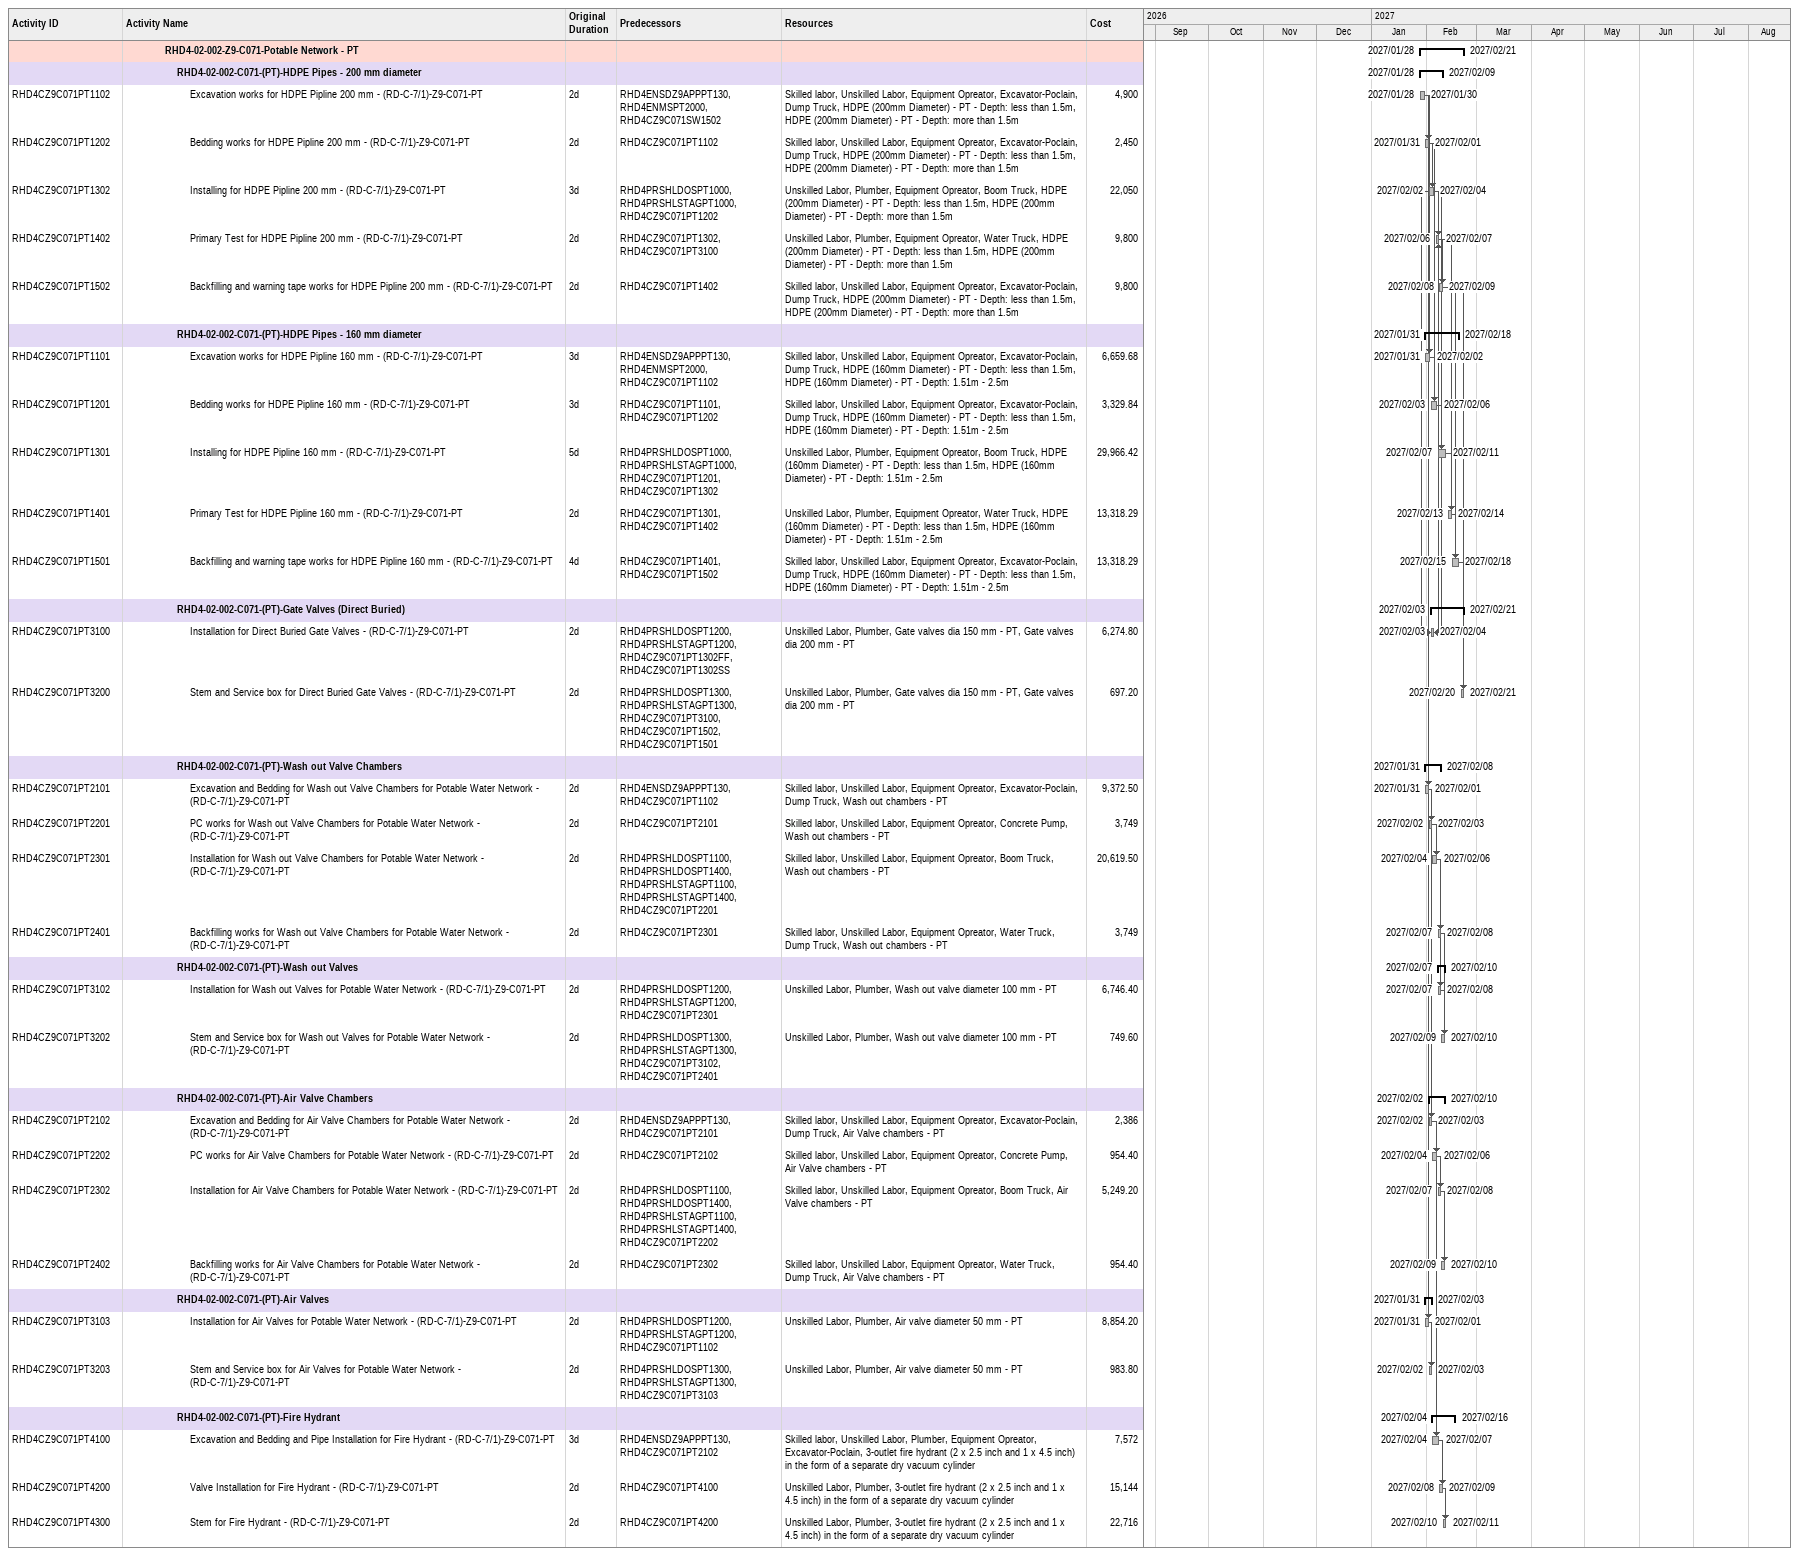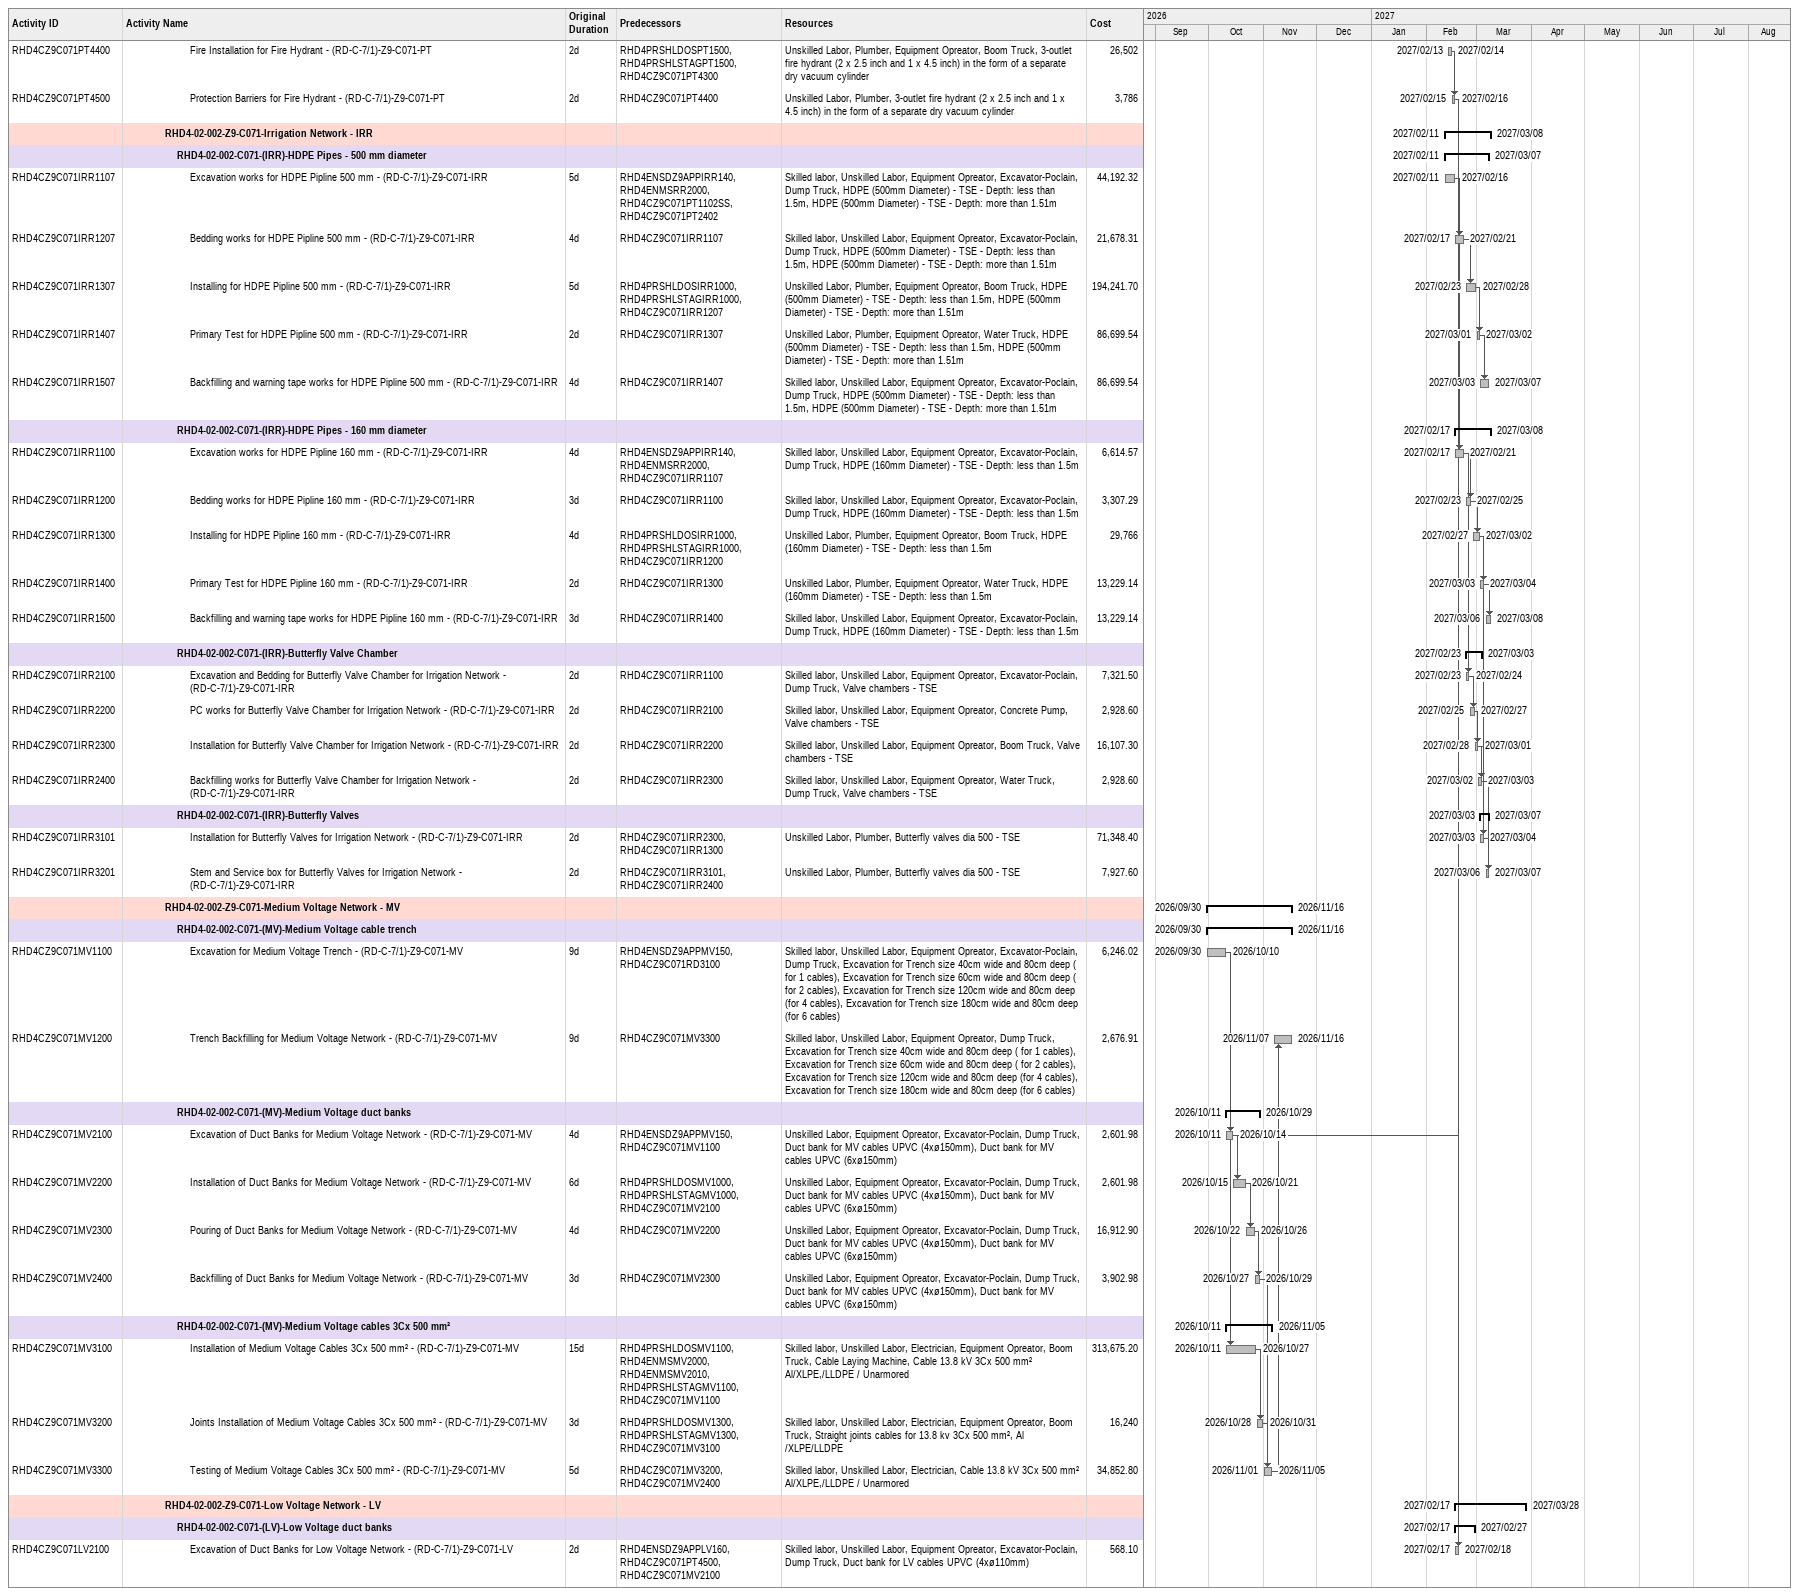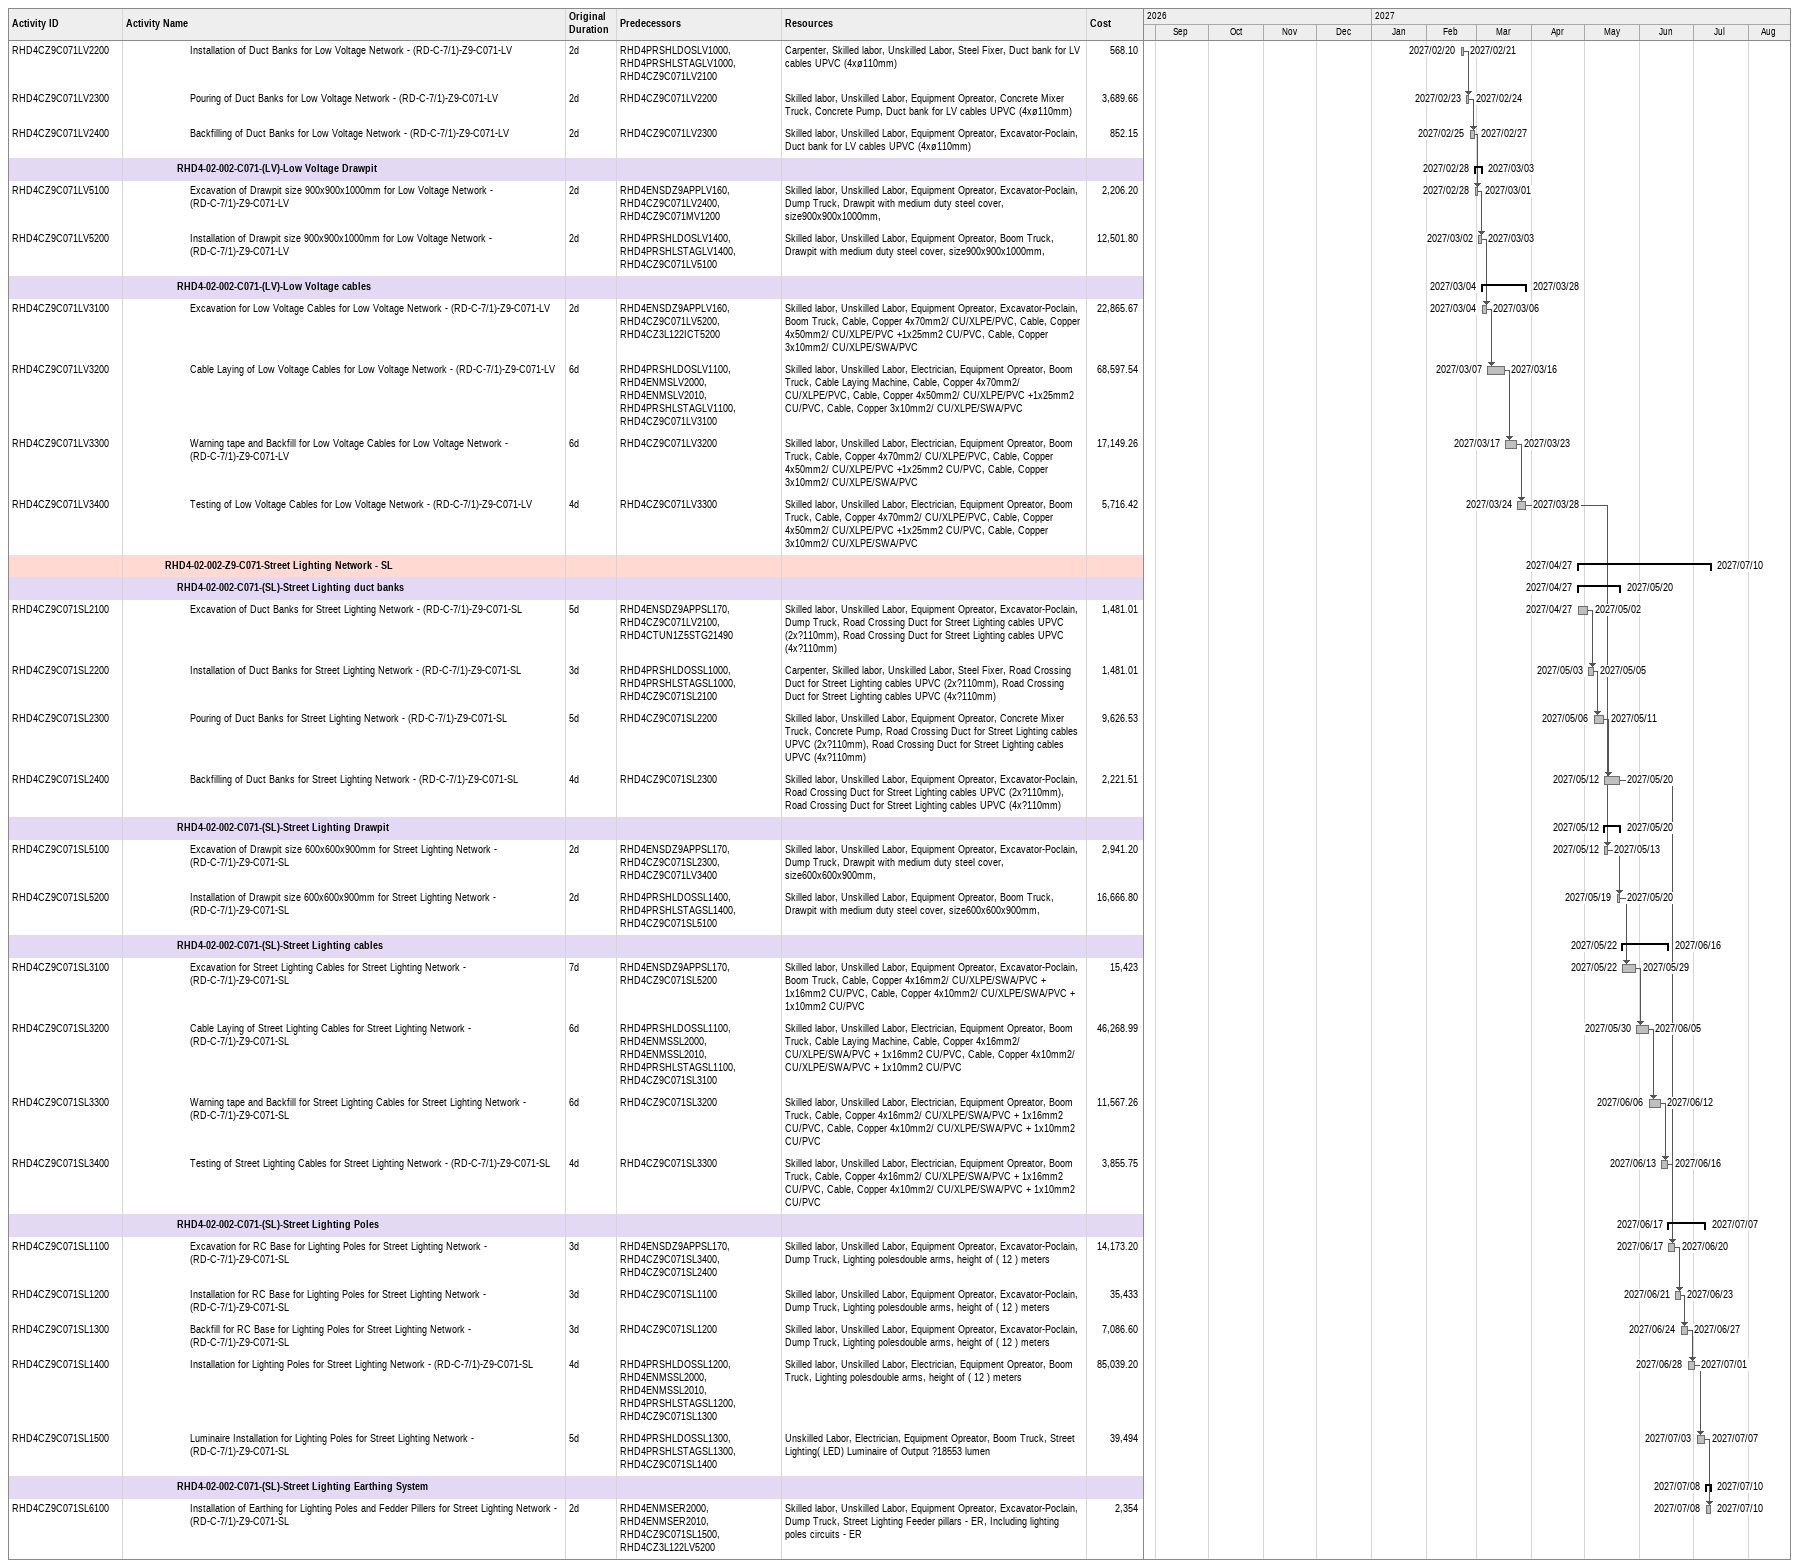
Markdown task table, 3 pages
| ID | Level | Task | Original duration | Start | Finish | Predecessors | Resources | Cost |
|---|---|---|---|---|---|---|---|---|
|  | 4 | **RHD4-02-002-Z9-C071-Potable Network - PT** |  | 2027-01-28 | 2027-02-21 |  |  |  |
|  | 5 | **RHD4-02-002-C071-(PT)-HDPE Pipes - 200 mm diameter** |  | 2027-01-28 | 2027-02-09 |  |  |  |
| RHD4CZ9C071PT1102 | 6 | Excavation works for HDPE Pipline 200 mm - (RD-C-7/1)-Z9-C071-PT | 2d | 2027-01-28 | 2027-01-30 | RHD4ENSDZ9APPPT130, RHD4ENMSPT2000, RHD4CZ9C071SW1502 | Skilled labor, Unskilled Labor, Equipment Opreator, Excavator-Poclain, Dump Truck, HDPE (200mm Diameter) - PT - Depth: less than 1.5m, HDPE (200mm Diameter) - PT - Depth: more than 1.5m | 4900 |
| RHD4CZ9C071PT1202 | 6 | Bedding works for HDPE Pipline 200 mm - (RD-C-7/1)-Z9-C071-PT | 2d | 2027-01-31 | 2027-02-01 | RHD4CZ9C071PT1102 | Skilled labor, Unskilled Labor, Equipment Opreator, Excavator-Poclain, Dump Truck, HDPE (200mm Diameter) - PT - Depth: less than 1.5m, HDPE (200mm Diameter) - PT - Depth: more than 1.5m | 2450 |
| RHD4CZ9C071PT1302 | 6 | Installing for HDPE Pipline 200 mm - (RD-C-7/1)-Z9-C071-PT | 3d | 2027-02-02 | 2027-02-04 | RHD4PRSHLDOSPT1000, RHD4PRSHLSTAGPT1000, RHD4CZ9C071PT1202 | Unskilled Labor, Plumber, Equipment Opreator, Boom Truck, HDPE (200mm Diameter) - PT - Depth: less than 1.5m, HDPE (200mm Diameter) - PT - Depth: more than 1.5m | 22050 |
| RHD4CZ9C071PT1402 | 6 | Primary Test for HDPE Pipline 200 mm - (RD-C-7/1)-Z9-C071-PT | 2d | 2027-02-06 | 2027-02-07 | RHD4CZ9C071PT1302, RHD4CZ9C071PT3100 | Unskilled Labor, Plumber, Equipment Opreator, Water Truck, HDPE (200mm Diameter) - PT - Depth: less than 1.5m, HDPE (200mm Diameter) - PT - Depth: more than 1.5m | 9800 |
| RHD4CZ9C071PT1502 | 6 | Backfilling and warning tape works for HDPE Pipline 200 mm - (RD-C-7/1)-Z9-C071-PT | 2d | 2027-02-08 | 2027-02-09 | RHD4CZ9C071PT1402 | Skilled labor, Unskilled Labor, Equipment Opreator, Excavator-Poclain, Dump Truck, HDPE (200mm Diameter) - PT - Depth: less than 1.5m, HDPE (200mm Diameter) - PT - Depth: more than 1.5m | 9800 |
|  | 5 | **RHD4-02-002-C071-(PT)-HDPE Pipes - 160 mm diameter** |  | 2027-01-31 | 2027-02-18 |  |  |  |
| RHD4CZ9C071PT1101 | 6 | Excavation works for HDPE Pipline 160 mm - (RD-C-7/1)-Z9-C071-PT | 3d | 2027-01-31 | 2027-02-02 | RHD4ENSDZ9APPPT130, RHD4ENMSPT2000, RHD4CZ9C071PT1102 | Skilled labor, Unskilled Labor, Equipment Opreator, Excavator-Poclain, Dump Truck, HDPE (160mm Diameter) - PT - Depth: less than 1.5m, HDPE (160mm Diameter) - PT - Depth: 1.51m - 2.5m | 6659.68 |
| RHD4CZ9C071PT1201 | 6 | Bedding works for HDPE Pipline 160 mm - (RD-C-7/1)-Z9-C071-PT | 3d | 2027-02-03 | 2027-02-06 | RHD4CZ9C071PT1101, RHD4CZ9C071PT1202 | Skilled labor, Unskilled Labor, Equipment Opreator, Excavator-Poclain, Dump Truck, HDPE (160mm Diameter) - PT - Depth: less than 1.5m, HDPE (160mm Diameter) - PT - Depth: 1.51m - 2.5m | 3329.84 |
| RHD4CZ9C071PT1301 | 6 | Installing for HDPE Pipline 160 mm - (RD-C-7/1)-Z9-C071-PT | 5d | 2027-02-07 | 2027-02-11 | RHD4PRSHLDOSPT1000, RHD4PRSHLSTAGPT1000, RHD4CZ9C071PT1201, RHD4CZ9C071PT1302 | Unskilled Labor, Plumber, Equipment Opreator, Boom Truck, HDPE (160mm Diameter) - PT - Depth: less than 1.5m, HDPE (160mm Diameter) - PT - Depth: 1.51m - 2.5m | 29966.42 |
| RHD4CZ9C071PT1401 | 6 | Primary Test for HDPE Pipline 160 mm - (RD-C-7/1)-Z9-C071-PT | 2d | 2027-02-13 | 2027-02-14 | RHD4CZ9C071PT1301, RHD4CZ9C071PT1402 | Unskilled Labor, Plumber, Equipment Opreator, Water Truck, HDPE (160mm Diameter) - PT - Depth: less than 1.5m, HDPE (160mm Diameter) - PT - Depth: 1.51m - 2.5m | 13318.29 |
| RHD4CZ9C071PT1501 | 6 | Backfilling and warning tape works for HDPE Pipline 160 mm - (RD-C-7/1)-Z9-C071-PT | 4d | 2027-02-15 | 2027-02-18 | RHD4CZ9C071PT1401, RHD4CZ9C071PT1502 | Skilled labor, Unskilled Labor, Equipment Opreator, Excavator-Poclain, Dump Truck, HDPE (160mm Diameter) - PT - Depth: less than 1.5m, HDPE (160mm Diameter) - PT - Depth: 1.51m - 2.5m | 13318.29 |
|  | 5 | **RHD4-02-002-C071-(PT)-Gate Valves (Direct Buried)** |  | 2027-02-03 | 2027-02-21 |  |  |  |
| RHD4CZ9C071PT3100 | 6 | Installation for Direct Buried Gate Valves - (RD-C-7/1)-Z9-C071-PT | 2d | 2027-02-03 | 2027-02-04 | RHD4PRSHLDOSPT1200, RHD4PRSHLSTAGPT1200, RHD4CZ9C071PT1302FF, RHD4CZ9C071PT1302SS | Unskilled Labor, Plumber, Gate valves dia 150 mm - PT, Gate valves dia 200 mm - PT | 6274.80 |
| RHD4CZ9C071PT3200 | 6 | Stem and Service box for Direct Buried Gate Valves - (RD-C-7/1)-Z9-C071-PT | 2d | 2027-02-20 | 2027-02-21 | RHD4PRSHLDOSPT1300, RHD4PRSHLSTAGPT1300, RHD4CZ9C071PT3100, RHD4CZ9C071PT1502, RHD4CZ9C071PT1501 | Unskilled Labor, Plumber, Gate valves dia 150 mm - PT, Gate valves dia 200 mm - PT | 697.20 |
|  | 5 | **RHD4-02-002-C071-(PT)-Wash out Valve Chambers** |  | 2027-01-31 | 2027-02-08 |  |  |  |
| RHD4CZ9C071PT2101 | 6 | Excavation and Bedding for Wash out Valve Chambers for Potable Water Network - (RD-C-7/1)-Z9-C071-PT | 2d | 2027-01-31 | 2027-02-01 | RHD4ENSDZ9APPPT130, RHD4CZ9C071PT1102 | Skilled labor, Unskilled Labor, Equipment Opreator, Excavator-Poclain, Dump Truck, Wash out chambers - PT | 9372.50 |
| RHD4CZ9C071PT2201 | 6 | PC works for Wash out Valve Chambers for Potable Water Network - (RD-C-7/1)-Z9-C071-PT | 2d | 2027-02-02 | 2027-02-03 | RHD4CZ9C071PT2101 | Skilled labor, Unskilled Labor, Equipment Opreator, Concrete Pump, Wash out chambers - PT | 3749 |
| RHD4CZ9C071PT2301 | 6 | Installation for Wash out Valve Chambers for Potable Water Network - (RD-C-7/1)-Z9-C071-PT | 2d | 2027-02-04 | 2027-02-06 | RHD4PRSHLDOSPT1100, RHD4PRSHLDOSPT1400, RHD4PRSHLSTAGPT1100, RHD4PRSHLSTAGPT1400, RHD4CZ9C071PT2201 | Skilled labor, Unskilled Labor, Equipment Opreator, Boom Truck, Wash out chambers - PT | 20619.50 |
| RHD4CZ9C071PT2401 | 6 | Backfilling works for Wash out Valve Chambers for Potable Water Network - (RD-C-7/1)-Z9-C071-PT | 2d | 2027-02-07 | 2027-02-08 | RHD4CZ9C071PT2301 | Skilled labor, Unskilled Labor, Equipment Opreator, Water Truck, Dump Truck, Wash out chambers - PT | 3749 |
|  | 5 | **RHD4-02-002-C071-(PT)-Wash out Valves** |  | 2027-02-07 | 2027-02-10 |  |  |  |
| RHD4CZ9C071PT3102 | 6 | Installation for Wash out Valves for Potable Water Network - (RD-C-7/1)-Z9-C071-PT | 2d | 2027-02-07 | 2027-02-08 | RHD4PRSHLDOSPT1200, RHD4PRSHLSTAGPT1200, RHD4CZ9C071PT2301 | Unskilled Labor, Plumber, Wash out valve diameter 100 mm - PT | 6746.40 |
| RHD4CZ9C071PT3202 | 6 | Stem and Service box for Wash out Valves for Potable Water Network - (RD-C-7/1)-Z9-C071-PT | 2d | 2027-02-09 | 2027-02-10 | RHD4PRSHLDOSPT1300, RHD4PRSHLSTAGPT1300, RHD4CZ9C071PT3102, RHD4CZ9C071PT2401 | Unskilled Labor, Plumber, Wash out valve diameter 100 mm - PT | 749.60 |
|  | 5 | **RHD4-02-002-C071-(PT)-Air Valve Chambers** |  | 2027-02-02 | 2027-02-10 |  |  |  |
| RHD4CZ9C071PT2102 | 6 | Excavation and Bedding for Air Valve Chambers for Potable Water Network - (RD-C-7/1)-Z9-C071-PT | 2d | 2027-02-02 | 2027-02-03 | RHD4ENSDZ9APPPT130, RHD4CZ9C071PT2101 | Skilled labor, Unskilled Labor, Equipment Opreator, Excavator-Poclain, Dump Truck, Air Valve chambers - PT | 2386 |
| RHD4CZ9C071PT2202 | 6 | PC works for Air Valve Chambers for Potable Water Network - (RD-C-7/1)-Z9-C071-PT | 2d | 2027-02-04 | 2027-02-06 | RHD4CZ9C071PT2102 | Skilled labor, Unskilled Labor, Equipment Opreator, Concrete Pump, Air Valve chambers - PT | 954.40 |
| RHD4CZ9C071PT2302 | 6 | Installation for Air Valve Chambers for Potable Water Network - (RD-C-7/1)-Z9-C071-PT | 2d | 2027-02-07 | 2027-02-08 | RHD4PRSHLDOSPT1100, RHD4PRSHLDOSPT1400, RHD4PRSHLSTAGPT1100, RHD4PRSHLSTAGPT1400, RHD4CZ9C071PT2202 | Skilled labor, Unskilled Labor, Equipment Opreator, Boom Truck, Air Valve chambers - PT | 5249.20 |
| RHD4CZ9C071PT2402 | 6 | Backfilling works for Air Valve Chambers for Potable Water Network - (RD-C-7/1)-Z9-C071-PT | 2d | 2027-02-09 | 2027-02-10 | RHD4CZ9C071PT2302 | Skilled labor, Unskilled Labor, Equipment Opreator, Water Truck, Dump Truck, Air Valve chambers - PT | 954.40 |
|  | 5 | **RHD4-02-002-C071-(PT)-Air Valves** |  | 2027-01-31 | 2027-02-03 |  |  |  |
| RHD4CZ9C071PT3103 | 6 | Installation for Air Valves for Potable Water Network - (RD-C-7/1)-Z9-C071-PT | 2d | 2027-01-31 | 2027-02-01 | RHD4PRSHLDOSPT1200, RHD4PRSHLSTAGPT1200, RHD4CZ9C071PT1102 | Unskilled Labor, Plumber, Air valve diameter 50 mm - PT | 8854.20 |
| RHD4CZ9C071PT3203 | 6 | Stem and Service box for Air Valves for Potable Water Network - (RD-C-7/1)-Z9-C071-PT | 2d | 2027-02-02 | 2027-02-03 | RHD4PRSHLDOSPT1300, RHD4PRSHLSTAGPT1300, RHD4CZ9C071PT3103 | Unskilled Labor, Plumber, Air valve diameter 50 mm - PT | 983.80 |
|  | 5 | **RHD4-02-002-C071-(PT)-Fire Hydrant** |  | 2027-02-04 | 2027-02-16 |  |  |  |
| RHD4CZ9C071PT4100 | 6 | Excavation and Bedding and Pipe Installation for Fire Hydrant - (RD-C-7/1)-Z9-C071-PT | 3d | 2027-02-04 | 2027-02-07 | RHD4ENSDZ9APPPT130, RHD4CZ9C071PT2102 | Skilled labor, Unskilled Labor, Plumber, Equipment Opreator, Excavator-Poclain, 3-outlet fire hydrant (2 x 2.5 inch and 1 x 4.5 inch) in the form of a separate dry vacuum cylinder | 7572 |
| RHD4CZ9C071PT4200 | 6 | Valve Installation for Fire Hydrant - (RD-C-7/1)-Z9-C071-PT | 2d | 2027-02-08 | 2027-02-09 | RHD4CZ9C071PT4100 | Unskilled Labor, Plumber, 3-outlet fire hydrant (2 x 2.5 inch and 1 x 4.5 inch) in the form of a separate dry vacuum cylinder | 15144 |
| RHD4CZ9C071PT4300 | 6 | Stem for Fire Hydrant - (RD-C-7/1)-Z9-C071-PT | 2d | 2027-02-10 | 2027-02-11 | RHD4CZ9C071PT4200 | Unskilled Labor, Plumber, 3-outlet fire hydrant (2 x 2.5 inch and 1 x 4.5 inch) in the form of a separate dry vacuum cylinder | 22716 |
| RHD4CZ9C071PT4400 | 6 | Fire Installation for Fire Hydrant - (RD-C-7/1)-Z9-C071-PT | 2d | 2027-02-13 | 2027-02-14 | RHD4PRSHLDOSPT1500, RHD4PRSHLSTAGPT1500, RHD4CZ9C071PT4300 | Unskilled Labor, Plumber, Equipment Opreator, Boom Truck, 3-outlet fire hydrant (2 x 2.5 inch and 1 x 4.5 inch) in the form of a separate dry vacuum cylinder | 26502 |
| RHD4CZ9C071PT4500 | 6 | Protection Barriers for Fire Hydrant - (RD-C-7/1)-Z9-C071-PT | 2d | 2027-02-15 | 2027-02-16 | RHD4CZ9C071PT4400 | Unskilled Labor, Plumber, 3-outlet fire hydrant (2 x 2.5 inch and 1 x 4.5 inch) in the form of a separate dry vacuum cylinder | 3786 |
|  | 4 | **RHD4-02-002-Z9-C071-Irrigation Network - IRR** |  | 2027-02-11 | 2027-03-08 |  |  |  |
|  | 5 | **RHD4-02-002-C071-(IRR)-HDPE Pipes - 500 mm diameter** |  | 2027-02-11 | 2027-03-07 |  |  |  |
| RHD4CZ9C071IRR1107 | 6 | Excavation works for HDPE Pipline 500 mm - (RD-C-7/1)-Z9-C071-IRR | 5d | 2027-02-11 | 2027-02-16 | RHD4ENSDZ9APPIRR140, RHD4ENMSRR2000, RHD4CZ9C071PT1102SS, RHD4CZ9C071PT2402 | Skilled labor, Unskilled Labor, Equipment Opreator, Excavator-Poclain, Dump Truck, HDPE (500mm Diameter) - TSE - Depth: less than 1.5m, HDPE (500mm Diameter) - TSE - Depth: more than 1.51m | 44192.32 |
| RHD4CZ9C071IRR1207 | 6 | Bedding works for HDPE Pipline 500 mm - (RD-C-7/1)-Z9-C071-IRR | 4d | 2027-02-17 | 2027-02-21 | RHD4CZ9C071IRR1107 | Skilled labor, Unskilled Labor, Equipment Opreator, Excavator-Poclain, Dump Truck, HDPE (500mm Diameter) - TSE - Depth: less than 1.5m, HDPE (500mm Diameter) - TSE - Depth: more than 1.51m | 21678.31 |
| RHD4CZ9C071IRR1307 | 6 | Installing for HDPE Pipline 500 mm - (RD-C-7/1)-Z9-C071-IRR | 5d | 2027-02-23 | 2027-02-28 | RHD4PRSHLDOSIRR1000, RHD4PRSHLSTAGIRR1000, RHD4CZ9C071IRR1207 | Unskilled Labor, Plumber, Equipment Opreator, Boom Truck, HDPE (500mm Diameter) - TSE - Depth: less than 1.5m, HDPE (500mm Diameter) - TSE - Depth: more than 1.51m | 194241.70 |
| RHD4CZ9C071IRR1407 | 6 | Primary Test for HDPE Pipline 500 mm - (RD-C-7/1)-Z9-C071-IRR | 2d | 2027-03-01 | 2027-03-02 | RHD4CZ9C071IRR1307 | Unskilled Labor, Plumber, Equipment Opreator, Water Truck, HDPE (500mm Diameter) - TSE - Depth: less than 1.5m, HDPE (500mm Diameter) - TSE - Depth: more than 1.51m | 86699.54 |
| RHD4CZ9C071IRR1507 | 6 | Backfilling and warning tape works for HDPE Pipline 500 mm - (RD-C-7/1)-Z9-C071-IRR | 4d | 2027-03-03 | 2027-03-07 | RHD4CZ9C071IRR1407 | Skilled labor, Unskilled Labor, Equipment Opreator, Excavator-Poclain, Dump Truck, HDPE (500mm Diameter) - TSE - Depth: less than 1.5m, HDPE (500mm Diameter) - TSE - Depth: more than 1.51m | 86699.54 |
|  | 5 | **RHD4-02-002-C071-(IRR)-HDPE Pipes - 160 mm diameter** |  | 2027-02-17 | 2027-03-08 |  |  |  |
| RHD4CZ9C071IRR1100 | 6 | Excavation works for HDPE Pipline 160 mm - (RD-C-7/1)-Z9-C071-IRR | 4d | 2027-02-17 | 2027-02-21 | RHD4ENSDZ9APPIRR140, RHD4ENMSRR2000, RHD4CZ9C071IRR1107 | Skilled labor, Unskilled Labor, Equipment Opreator, Excavator-Poclain, Dump Truck, HDPE (160mm Diameter) - TSE - Depth: less than 1.5m | 6614.57 |
| RHD4CZ9C071IRR1200 | 6 | Bedding works for HDPE Pipline 160 mm - (RD-C-7/1)-Z9-C071-IRR | 3d | 2027-02-23 | 2027-02-25 | RHD4CZ9C071IRR1100 | Skilled labor, Unskilled Labor, Equipment Opreator, Excavator-Poclain, Dump Truck, HDPE (160mm Diameter) - TSE - Depth: less than 1.5m | 3307.29 |
| RHD4CZ9C071IRR1300 | 6 | Installing for HDPE Pipline 160 mm - (RD-C-7/1)-Z9-C071-IRR | 4d | 2027-02-27 | 2027-03-02 | RHD4PRSHLDOSIRR1000, RHD4PRSHLSTAGIRR1000, RHD4CZ9C071IRR1200 | Unskilled Labor, Plumber, Equipment Opreator, Boom Truck, HDPE (160mm Diameter) - TSE - Depth: less than 1.5m | 29766 |
| RHD4CZ9C071IRR1400 | 6 | Primary Test for HDPE Pipline 160 mm - (RD-C-7/1)-Z9-C071-IRR | 2d | 2027-03-03 | 2027-03-04 | RHD4CZ9C071IRR1300 | Unskilled Labor, Plumber, Equipment Opreator, Water Truck, HDPE (160mm Diameter) - TSE - Depth: less than 1.5m | 13229.14 |
| RHD4CZ9C071IRR1500 | 6 | Backfilling and warning tape works for HDPE Pipline 160 mm - (RD-C-7/1)-Z9-C071-IRR | 3d | 2027-03-06 | 2027-03-08 | RHD4CZ9C071IRR1400 | Skilled labor, Unskilled Labor, Equipment Opreator, Excavator-Poclain, Dump Truck, HDPE (160mm Diameter) - TSE - Depth: less than 1.5m | 13229.14 |
|  | 5 | **RHD4-02-002-C071-(IRR)-Butterfly Valve Chamber** |  | 2027-02-23 | 2027-03-03 |  |  |  |
| RHD4CZ9C071IRR2100 | 6 | Excavation and Bedding for Butterfly Valve Chamber for Irrigation Network - (RD-C-7/1)-Z9-C071-IRR | 2d | 2027-02-23 | 2027-02-24 | RHD4CZ9C071IRR1100 | Skilled labor, Unskilled Labor, Equipment Opreator, Excavator-Poclain, Dump Truck, Valve chambers - TSE | 7321.50 |
| RHD4CZ9C071IRR2200 | 6 | PC works for Butterfly Valve Chamber for Irrigation Network - (RD-C-7/1)-Z9-C071-IRR | 2d | 2027-02-25 | 2027-02-27 | RHD4CZ9C071IRR2100 | Skilled labor, Unskilled Labor, Equipment Opreator, Concrete Pump, Valve chambers - TSE | 2928.60 |
| RHD4CZ9C071IRR2300 | 6 | Installation for Butterfly Valve Chamber for Irrigation Network - (RD-C-7/1)-Z9-C071-IRR | 2d | 2027-02-28 | 2027-03-01 | RHD4CZ9C071IRR2200 | Skilled labor, Unskilled Labor, Equipment Opreator, Boom Truck, Valve chambers - TSE | 16107.30 |
| RHD4CZ9C071IRR2400 | 6 | Backfilling works for Butterfly Valve Chamber for Irrigation Network - (RD-C-7/1)-Z9-C071-IRR | 2d | 2027-03-02 | 2027-03-03 | RHD4CZ9C071IRR2300 | Skilled labor, Unskilled Labor, Equipment Opreator, Water Truck, Dump Truck, Valve chambers - TSE | 2928.60 |
|  | 5 | **RHD4-02-002-C071-(IRR)-Butterfly Valves** |  | 2027-03-03 | 2027-03-07 |  |  |  |
| RHD4CZ9C071IRR3101 | 6 | Installation for Butterfly Valves for Irrigation Network - (RD-C-7/1)-Z9-C071-IRR | 2d | 2027-03-03 | 2027-03-04 | RHD4CZ9C071IRR2300, RHD4CZ9C071IRR1300 | Unskilled Labor, Plumber, Butterfly valves dia 500 - TSE | 71348.40 |
| RHD4CZ9C071IRR3201 | 6 | Stem and Service box for Butterfly Valves for Irrigation Network - (RD-C-7/1)-Z9-C071-IRR | 2d | 2027-03-06 | 2027-03-07 | RHD4CZ9C071IRR3101, RHD4CZ9C071IRR2400 | Unskilled Labor, Plumber, Butterfly valves dia 500 - TSE | 7927.60 |
|  | 4 | **RHD4-02-002-Z9-C071-Medium Voltage Network - MV** |  | 2026-09-30 | 2026-11-16 |  |  |  |
|  | 5 | **RHD4-02-002-C071-(MV)-Medium Voltage cable trench** |  | 2026-09-30 | 2026-11-16 |  |  |  |
| RHD4CZ9C071MV1100 | 6 | Excavation for Medium Voltage Trench - (RD-C-7/1)-Z9-C071-MV | 9d | 2026-09-30 | 2026-10-10 | RHD4ENSDZ9APPMV150, RHD4CZ9C071RD3100 | Skilled labor, Unskilled Labor, Equipment Opreator, Excavator-Poclain, Dump Truck, Excavation for Trench size 40cm wide and 80cm deep ( for 1 cables), Excavation for Trench size 60cm wide and 80cm deep ( for 2 cables), Excavation for Trench size 120cm wide and 80cm deep (for 4 cables), Excavation for Trench size 180cm wide and 80cm deep (for 6 cables) | 6246.02 |
| RHD4CZ9C071MV1200 | 6 | Trench Backfilling for Medium Voltage Network - (RD-C-7/1)-Z9-C071-MV | 9d | 2026-11-07 | 2026-11-16 | RHD4CZ9C071MV3300 | Skilled labor, Unskilled Labor, Equipment Opreator, Dump Truck, Excavation for Trench size 40cm wide and 80cm deep ( for 1 cables), Excavation for Trench size 60cm wide and 80cm deep ( for 2 cables), Excavation for Trench size 120cm wide and 80cm deep (for 4 cables), Excavation for Trench size 180cm wide and 80cm deep (for 6 cables) | 2676.91 |
|  | 5 | **RHD4-02-002-C071-(MV)-Medium Voltage duct banks** |  | 2026-10-11 | 2026-10-29 |  |  |  |
| RHD4CZ9C071MV2100 | 6 | Excavation of Duct Banks for Medium Voltage Network - (RD-C-7/1)-Z9-C071-MV | 4d | 2026-10-11 | 2026-10-14 | RHD4ENSDZ9APPMV150, RHD4CZ9C071MV1100 | Unskilled Labor, Equipment Opreator, Excavator-Poclain, Dump Truck, Duct bank for MV cables UPVC (4xø150mm), Duct bank for MV cables UPVC (6xø150mm) | 2601.98 |
| RHD4CZ9C071MV2200 | 6 | Installation of Duct Banks for Medium Voltage Network - (RD-C-7/1)-Z9-C071-MV | 6d | 2026-10-15 | 2026-10-21 | RHD4PRSHLDOSMV1000, RHD4PRSHLSTAGMV1000, RHD4CZ9C071MV2100 | Unskilled Labor, Equipment Opreator, Excavator-Poclain, Dump Truck, Duct bank for MV cables UPVC (4xø150mm), Duct bank for MV cables UPVC (6xø150mm) | 2601.98 |
| RHD4CZ9C071MV2300 | 6 | Pouring of Duct Banks for Medium Voltage Network - (RD-C-7/1)-Z9-C071-MV | 4d | 2026-10-22 | 2026-10-26 | RHD4CZ9C071MV2200 | Unskilled Labor, Equipment Opreator, Excavator-Poclain, Dump Truck, Duct bank for MV cables UPVC (4xø150mm), Duct bank for MV cables UPVC (6xø150mm) | 16912.90 |
| RHD4CZ9C071MV2400 | 6 | Backfilling of Duct Banks for Medium Voltage Network - (RD-C-7/1)-Z9-C071-MV | 3d | 2026-10-27 | 2026-10-29 | RHD4CZ9C071MV2300 | Unskilled Labor, Equipment Opreator, Excavator-Poclain, Dump Truck, Duct bank for MV cables UPVC (4xø150mm), Duct bank for MV cables UPVC (6xø150mm) | 3902.98 |
|  | 5 | **RHD4-02-002-C071-(MV)-Medium Voltage cables 3Cx 500 mm²** |  | 2026-10-11 | 2026-11-05 |  |  |  |
| RHD4CZ9C071MV3100 | 6 | Installation of Medium Voltage Cables 3Cx 500 mm² - (RD-C-7/1)-Z9-C071-MV | 15d | 2026-10-11 | 2026-10-27 | RHD4PRSHLDOSMV1100, RHD4ENMSMV2000, RHD4ENMSMV2010, RHD4PRSHLSTAGMV1100, RHD4CZ9C071MV1100 | Skilled labor, Unskilled Labor, Electrician, Equipment Opreator, Boom Truck, Cable Laying Machine, Cable 13.8 kV 3Cx 500 mm² Al/XLPE,/LLDPE / Unarmored | 313675.20 |
| RHD4CZ9C071MV3200 | 6 | Joints Installation of Medium Voltage Cables 3Cx 500 mm² - (RD-C-7/1)-Z9-C071-MV | 3d | 2026-10-28 | 2026-10-31 | RHD4PRSHLDOSMV1300, RHD4PRSHLSTAGMV1300, RHD4CZ9C071MV3100 | Skilled labor, Unskilled Labor, Electrician, Equipment Opreator, Boom Truck, Straight joints cables for 13.8 kv 3Cx 500 mm², Al /XLPE/LLDPE | 16240 |
| RHD4CZ9C071MV3300 | 6 | Testing of Medium Voltage Cables 3Cx 500 mm² - (RD-C-7/1)-Z9-C071-MV | 5d | 2026-11-01 | 2026-11-05 | RHD4CZ9C071MV3200, RHD4CZ9C071MV2400 | Skilled labor, Unskilled Labor, Electrician, Cable 13.8 kV 3Cx 500 mm² Al/XLPE,/LLDPE / Unarmored | 34852.80 |
|  | 4 | **RHD4-02-002-Z9-C071-Low Voltage Network - LV** |  | 2027-02-17 | 2027-03-28 |  |  |  |
|  | 5 | **RHD4-02-002-C071-(LV)-Low Voltage duct banks** |  | 2027-02-17 | 2027-02-27 |  |  |  |
| RHD4CZ9C071LV2100 | 6 | Excavation of Duct Banks for Low Voltage Network - (RD-C-7/1)-Z9-C071-LV | 2d | 2027-02-17 | 2027-02-18 | RHD4ENSDZ9APPLV160, RHD4CZ9C071PT4500, RHD4CZ9C071MV2100 | Skilled labor, Unskilled Labor, Equipment Opreator, Excavator-Poclain, Dump Truck, Duct bank for LV cables UPVC (4xø110mm) | 568.10 |
| RHD4CZ9C071LV2200 | 6 | Installation of Duct Banks for Low Voltage Network - (RD-C-7/1)-Z9-C071-LV | 2d | 2027-02-20 | 2027-02-21 | RHD4PRSHLDOSLV1000, RHD4PRSHLSTAGLV1000, RHD4CZ9C071LV2100 | Carpenter, Skilled labor, Unskilled Labor, Steel Fixer, Duct bank for LV cables UPVC (4xø110mm) | 568.10 |
| RHD4CZ9C071LV2300 | 6 | Pouring of Duct Banks for Low Voltage Network - (RD-C-7/1)-Z9-C071-LV | 2d | 2027-02-23 | 2027-02-24 | RHD4CZ9C071LV2200 | Skilled labor, Unskilled Labor, Equipment Opreator, Concrete Mixer Truck, Concrete Pump, Duct bank for LV cables UPVC (4xø110mm) | 3689.66 |
| RHD4CZ9C071LV2400 | 6 | Backfilling of Duct Banks for Low Voltage Network - (RD-C-7/1)-Z9-C071-LV | 2d | 2027-02-25 | 2027-02-27 | RHD4CZ9C071LV2300 | Skilled labor, Unskilled Labor, Equipment Opreator, Excavator-Poclain, Duct bank for LV cables UPVC (4xø110mm) | 852.15 |
|  | 5 | **RHD4-02-002-C071-(LV)-Low Voltage Drawpit** |  | 2027-02-28 | 2027-03-03 |  |  |  |
| RHD4CZ9C071LV5100 | 6 | Excavation of Drawpit size 900x900x1000mm for Low Voltage Network - (RD-C-7/1)-Z9-C071-LV | 2d | 2027-02-28 | 2027-03-01 | RHD4ENSDZ9APPLV160, RHD4CZ9C071LV2400, RHD4CZ9C071MV1200 | Skilled labor, Unskilled Labor, Equipment Opreator, Excavator-Poclain, Dump Truck, Drawpit with medium duty steel cover, size900x900x1000mm, | 2206.20 |
| RHD4CZ9C071LV5200 | 6 | Installation of Drawpit size 900x900x1000mm for Low Voltage Network - (RD-C-7/1)-Z9-C071-LV | 2d | 2027-03-02 | 2027-03-03 | RHD4PRSHLDOSLV1400, RHD4PRSHLSTAGLV1400, RHD4CZ9C071LV5100 | Skilled labor, Unskilled Labor, Equipment Opreator, Boom Truck, Drawpit with medium duty steel cover, size900x900x1000mm, | 12501.80 |
|  | 5 | **RHD4-02-002-C071-(LV)-Low Voltage cables** |  | 2027-03-04 | 2027-03-28 |  |  |  |
| RHD4CZ9C071LV3100 | 6 | Excavation for Low Voltage Cables for Low Voltage Network - (RD-C-7/1)-Z9-C071-LV | 2d | 2027-03-04 | 2027-03-06 | RHD4ENSDZ9APPLV160, RHD4CZ9C071LV5200, RHD4CZ3L122ICT5200 | Skilled labor, Unskilled Labor, Equipment Opreator, Excavator-Poclain, Boom Truck, Cable, Copper 4x70mm2/ CU/XLPE/PVC, Cable, Copper 4x50mm2/ CU/XLPE/PVC +1x25mm2 CU/PVC, Cable, Copper 3x10mm2/ CU/XLPE/SWA/PVC | 22865.67 |
| RHD4CZ9C071LV3200 | 6 | Cable Laying of Low Voltage Cables for Low Voltage Network - (RD-C-7/1)-Z9-C071-LV | 6d | 2027-03-07 | 2027-03-16 | RHD4PRSHLDOSLV1100, RHD4ENMSLV2000, RHD4ENMSLV2010, RHD4PRSHLSTAGLV1100, RHD4CZ9C071LV3100 | Skilled labor, Unskilled Labor, Electrician, Equipment Opreator, Boom Truck, Cable Laying Machine, Cable, Copper 4x70mm2/ CU/XLPE/PVC, Cable, Copper 4x50mm2/ CU/XLPE/PVC +1x25mm2 CU/PVC, Cable, Copper 3x10mm2/ CU/XLPE/SWA/PVC | 68597.54 |
| RHD4CZ9C071LV3300 | 6 | Warning tape and Backfill for Low Voltage Cables for Low Voltage Network - (RD-C-7/1)-Z9-C071-LV | 6d | 2027-03-17 | 2027-03-23 | RHD4CZ9C071LV3200 | Skilled labor, Unskilled Labor, Electrician, Equipment Opreator, Boom Truck, Cable, Copper 4x70mm2/ CU/XLPE/PVC, Cable, Copper 4x50mm2/ CU/XLPE/PVC +1x25mm2 CU/PVC, Cable, Copper 3x10mm2/ CU/XLPE/SWA/PVC | 17149.26 |
| RHD4CZ9C071LV3400 | 6 | Testing of Low Voltage Cables for Low Voltage Network - (RD-C-7/1)-Z9-C071-LV | 4d | 2027-03-24 | 2027-03-28 | RHD4CZ9C071LV3300 | Skilled labor, Unskilled Labor, Electrician, Equipment Opreator, Boom Truck, Cable, Copper 4x70mm2/ CU/XLPE/PVC, Cable, Copper 4x50mm2/ CU/XLPE/PVC +1x25mm2 CU/PVC, Cable, Copper 3x10mm2/ CU/XLPE/SWA/PVC | 5716.42 |
|  | 4 | **RHD4-02-002-Z9-C071-Street Lighting Network - SL** |  | 2027-04-27 | 2027-07-10 |  |  |  |
|  | 5 | **RHD4-02-002-C071-(SL)-Street Lighting duct banks** |  | 2027-04-27 | 2027-05-20 |  |  |  |
| RHD4CZ9C071SL2100 | 6 | Excavation of Duct Banks for Street Lighting Network - (RD-C-7/1)-Z9-C071-SL | 5d | 2027-04-27 | 2027-05-02 | RHD4ENSDZ9APPSL170, RHD4CZ9C071LV2100, RHD4CTUN1Z5STG21490 | Skilled labor, Unskilled Labor, Equipment Opreator, Excavator-Poclain, Dump Truck, Road Crossing Duct for Street Lighting cables UPVC (2x?110mm), Road Crossing Duct for Street Lighting cables UPVC (4x?110mm) | 1481.01 |
| RHD4CZ9C071SL2200 | 6 | Installation of Duct Banks for Street Lighting Network - (RD-C-7/1)-Z9-C071-SL | 3d | 2027-05-03 | 2027-05-05 | RHD4PRSHLDOSSL1000, RHD4PRSHLSTAGSL1000, RHD4CZ9C071SL2100 | Carpenter, Skilled labor, Unskilled Labor, Steel Fixer, Road Crossing Duct for Street Lighting cables UPVC (2x?110mm), Road Crossing Duct for Street Lighting cables UPVC (4x?110mm) | 1481.01 |
| RHD4CZ9C071SL2300 | 6 | Pouring of Duct Banks for Street Lighting Network - (RD-C-7/1)-Z9-C071-SL | 5d | 2027-05-06 | 2027-05-11 | RHD4CZ9C071SL2200 | Skilled labor, Unskilled Labor, Equipment Opreator, Concrete Mixer Truck, Concrete Pump, Road Crossing Duct for Street Lighting cables UPVC (2x?110mm), Road Crossing Duct for Street Lighting cables UPVC (4x?110mm) | 9626.53 |
| RHD4CZ9C071SL2400 | 6 | Backfilling of Duct Banks for Street Lighting Network - (RD-C-7/1)-Z9-C071-SL | 4d | 2027-05-12 | 2027-05-20 | RHD4CZ9C071SL2300 | Skilled labor, Unskilled Labor, Equipment Opreator, Excavator-Poclain, Road Crossing Duct for Street Lighting cables UPVC (2x?110mm), Road Crossing Duct for Street Lighting cables UPVC (4x?110mm) | 2221.51 |
|  | 5 | **RHD4-02-002-C071-(SL)-Street Lighting Drawpit** |  | 2027-05-12 | 2027-05-20 |  |  |  |
| RHD4CZ9C071SL5100 | 6 | Excavation of Drawpit size 600x600x900mm for Street Lighting Network - (RD-C-7/1)-Z9-C071-SL | 2d | 2027-05-12 | 2027-05-13 | RHD4ENSDZ9APPSL170, RHD4CZ9C071SL2300, RHD4CZ9C071LV3400 | Skilled labor, Unskilled Labor, Equipment Opreator, Excavator-Poclain, Dump Truck, Drawpit with medium duty steel cover, size600x600x900mm, | 2941.20 |
| RHD4CZ9C071SL5200 | 6 | Installation of Drawpit size 600x600x900mm for Street Lighting Network - (RD-C-7/1)-Z9-C071-SL | 2d | 2027-05-19 | 2027-05-20 | RHD4PRSHLDOSSL1400, RHD4PRSHLSTAGSL1400, RHD4CZ9C071SL5100 | Skilled labor, Unskilled Labor, Equipment Opreator, Boom Truck, Drawpit with medium duty steel cover, size600x600x900mm, | 16666.80 |
|  | 5 | **RHD4-02-002-C071-(SL)-Street Lighting cables** |  | 2027-05-22 | 2027-06-16 |  |  |  |
| RHD4CZ9C071SL3100 | 6 | Excavation for Street Lighting Cables for Street Lighting Network - (RD-C-7/1)-Z9-C071-SL | 7d | 2027-05-22 | 2027-05-29 | RHD4ENSDZ9APPSL170, RHD4CZ9C071SL5200 | Skilled labor, Unskilled Labor, Equipment Opreator, Excavator-Poclain, Boom Truck, Cable, Copper 4x16mm2/ CU/XLPE/SWA/PVC + 1x16mm2 CU/PVC, Cable, Copper 4x10mm2/ CU/XLPE/SWA/PVC + 1x10mm2 CU/PVC | 15423 |
| RHD4CZ9C071SL3200 | 6 | Cable Laying of Street Lighting Cables for Street Lighting Network - (RD-C-7/1)-Z9-C071-SL | 6d | 2027-05-30 | 2027-06-05 | RHD4PRSHLDOSSL1100, RHD4ENMSSL2000, RHD4ENMSSL2010, RHD4PRSHLSTAGSL1100, RHD4CZ9C071SL3100 | Skilled labor, Unskilled Labor, Electrician, Equipment Opreator, Boom Truck, Cable Laying Machine, Cable, Copper 4x16mm2/ CU/XLPE/SWA/PVC + 1x16mm2 CU/PVC, Cable, Copper 4x10mm2/ CU/XLPE/SWA/PVC + 1x10mm2 CU/PVC | 46268.99 |
| RHD4CZ9C071SL3300 | 6 | Warning tape and Backfill for Street Lighting Cables for Street Lighting Network - (RD-C-7/1)-Z9-C071-SL | 6d | 2027-06-06 | 2027-06-12 | RHD4CZ9C071SL3200 | Skilled labor, Unskilled Labor, Electrician, Equipment Opreator, Boom Truck, Cable, Copper 4x16mm2/ CU/XLPE/SWA/PVC + 1x16mm2 CU/PVC, Cable, Copper 4x10mm2/ CU/XLPE/SWA/PVC + 1x10mm2 CU/PVC | 11567.26 |
| RHD4CZ9C071SL3400 | 6 | Testing of Street Lighting Cables for Street Lighting Network - (RD-C-7/1)-Z9-C071-SL | 4d | 2027-06-13 | 2027-06-16 | RHD4CZ9C071SL3300 | Skilled labor, Unskilled Labor, Electrician, Equipment Opreator, Boom Truck, Cable, Copper 4x16mm2/ CU/XLPE/SWA/PVC + 1x16mm2 CU/PVC, Cable, Copper 4x10mm2/ CU/XLPE/SWA/PVC + 1x10mm2 CU/PVC | 3855.75 |
|  | 5 | **RHD4-02-002-C071-(SL)-Street Lighting Poles** |  | 2027-06-17 | 2027-07-07 |  |  |  |
| RHD4CZ9C071SL1100 | 6 | Excavation for RC Base for Lighting Poles for Street Lighting Network - (RD-C-7/1)-Z9-C071-SL | 3d | 2027-06-17 | 2027-06-20 | RHD4ENSDZ9APPSL170, RHD4CZ9C071SL3400, RHD4CZ9C071SL2400 | Skilled labor, Unskilled Labor, Equipment Opreator, Excavator-Poclain, Dump Truck, Lighting polesdouble arms, height of ( 12 ) meters | 14173.20 |
| RHD4CZ9C071SL1200 | 6 | Installation for RC Base for Lighting Poles for Street Lighting Network - (RD-C-7/1)-Z9-C071-SL | 3d | 2027-06-21 | 2027-06-23 | RHD4CZ9C071SL1100 | Skilled labor, Unskilled Labor, Equipment Opreator, Excavator-Poclain, Dump Truck, Lighting polesdouble arms, height of ( 12 ) meters | 35433 |
| RHD4CZ9C071SL1300 | 6 | Backfill for RC Base for Lighting Poles for Street Lighting Network - (RD-C-7/1)-Z9-C071-SL | 3d | 2027-06-24 | 2027-06-27 | RHD4CZ9C071SL1200 | Skilled labor, Unskilled Labor, Equipment Opreator, Excavator-Poclain, Dump Truck, Lighting polesdouble arms, height of ( 12 ) meters | 7086.60 |
| RHD4CZ9C071SL1400 | 6 | Installation for Lighting Poles for Street Lighting Network - (RD-C-7/1)-Z9-C071-SL | 4d | 2027-06-28 | 2027-07-01 | RHD4PRSHLDOSSL1200, RHD4ENMSSL2000, RHD4ENMSSL2010, RHD4PRSHLSTAGSL1200, RHD4CZ9C071SL1300 | Skilled labor, Unskilled Labor, Electrician, Equipment Opreator, Boom Truck, Lighting polesdouble arms, height of ( 12 ) meters | 85039.20 |
| RHD4CZ9C071SL1500 | 6 | Luminaire Installation for Lighting Poles for Street Lighting Network - (RD-C-7/1)-Z9-C071-SL | 5d | 2027-07-03 | 2027-07-07 | RHD4PRSHLDOSSL1300, RHD4PRSHLSTAGSL1300, RHD4CZ9C071SL1400 | Unskilled Labor, Electrician, Equipment Opreator, Boom Truck, Street Lighting( LED) Luminaire of Output ?18553 lumen | 39494 |
|  | 5 | **RHD4-02-002-C071-(SL)-Street Lighting Earthing System** |  | 2027-07-08 | 2027-07-10 |  |  |  |
| RHD4CZ9C071SL6100 | 6 | Installation of Earthing for Lighting Poles and Fedder Pillers for Street Lighting Network - (RD-C-7/1)-Z9-C071-SL | 2d | 2027-07-08 | 2027-07-10 | RHD4ENMSER2000, RHD4ENMSER2010, RHD4CZ9C071SL1500, RHD4CZ3L122LV5200 | Skilled labor, Unskilled Labor, Equipment Opreator, Excavator-Poclain, Dump Truck, Street Lighting Feeder pillars - ER, Including lighting poles circuits - ER | 2354 |
